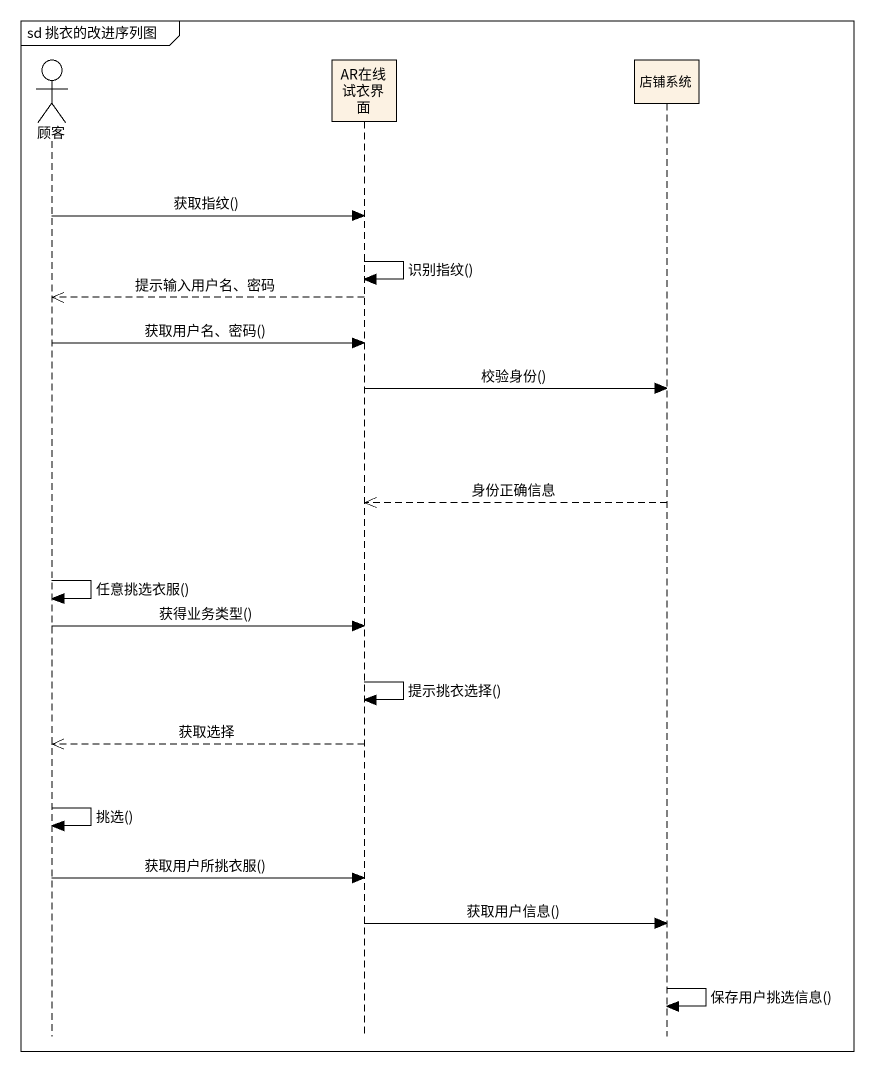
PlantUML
@startuml
mainframe sd 挑衣的改进序列图
hide footbox
actor 顾客
participant AR在线试衣界面
participant 店铺系统

顾客 -> AR在线试衣界面 : 获取指纹()
AR在线试衣界面 -> AR在线试衣界面 : 识别指纹()
AR在线试衣界面 -->> 顾客 : 提示输入用户名、密码
顾客 -> AR在线试衣界面 : 获取用户名、密码()
AR在线试衣界面 -> 店铺系统 : 校验身份()
店铺系统 -->> AR在线试衣界面 : 身份正确信息
顾客 -> 顾客 : 任意挑选衣服()
顾客 -> AR在线试衣界面 : 获得业务类型()
AR在线试衣界面 -> AR在线试衣界面 : 提示挑衣选择()
AR在线试衣界面 -->> 顾客 : 获取选择
顾客 -> 顾客 : 挑选()
顾客 -> AR在线试衣界面 : 获取用户所挑衣服()
AR在线试衣界面 -> 店铺系统 : 获取用户信息()
店铺系统 -> 店铺系统 : 保存用户挑选信息()
@enduml
